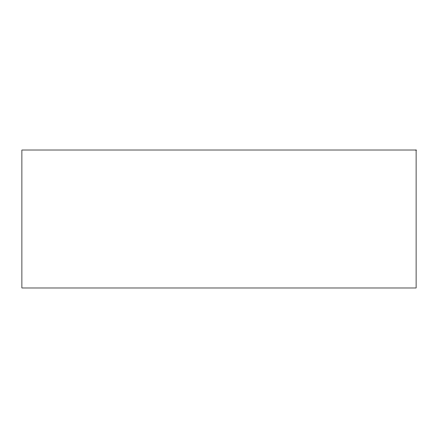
<?xml version="1.0" encoding="UTF-8"?>
<svg xmlns="http://www.w3.org/2000/svg" width="438" height="438" viewBox="0 0 438 438"><rect width="100%" height="100%" fill="white"/><g stroke="black" fill="none" stroke-linecap="round" stroke-linejoin="round"><path stroke-width="0.66" d="M416.1 150.015L21.9 150.015L21.9 287.985L416.1 287.985L416.1 150.015"/></g></svg>
